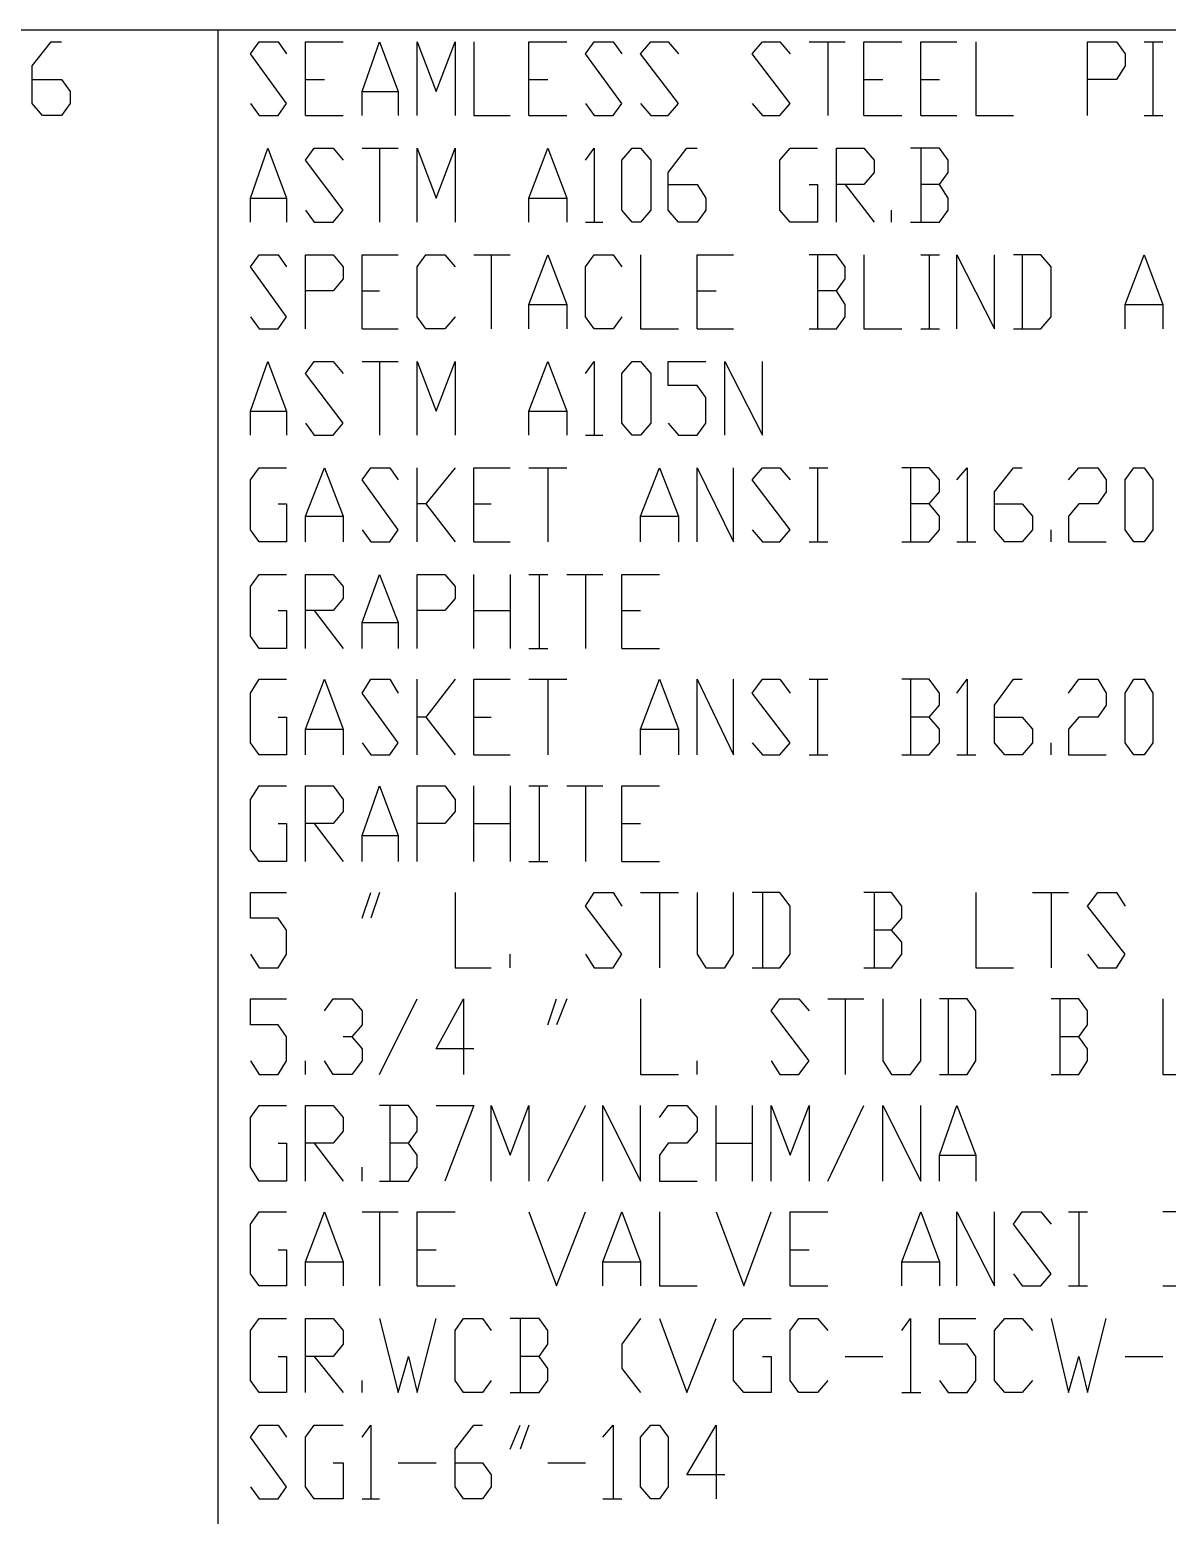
# Model space of a CAD drawing. Header units: millimetres. Extents: x 43 to 1147, y -811 to -31.
# Drawn here: x 931.5 to 1011, y -485.9 to -382.1 of the extents above; entities that cross this region are included whole.
import ezdxf

# ---------------------------------------------------------------- set-up
doc = ezdxf.new("R2010")
doc.units = ezdxf.units.MM
doc.layers.add('PDF_LINES', color=4, linetype='Continuous')

msp = doc.modelspace()

# ---------------------------------------------------------------- linework, layer by layer
at = {"layer": 'PDF_LINES'}
for p, q in [((820.36, -382.12), (1137.28, -382.12)), ((944.68, -382.12), (944.68, -677.68)), ((931.72, -384.64), (933.04, -382.96)), ((933.04, -382.96), (933.76, -382.96)), ((946.96, -383.8), (947.56, -382.96)), ((949.48, -387.28), (946.96, -383.8)), ((947.56, -382.96), (948.88, -382.96)), ((948.88, -382.96), (949.48, -383.8)), ((950.8, -388.12), (950.8, -382.96)), ((950.8, -382.96), (953.44, -382.96)), ((954.76, -386.44), (955.96, -382.96)), ((955.96, -382.96), (957.28, -386.44)), ((958.6, -388.12), (958.6, -382.96)), ((958.6, -382.96), (959.92, -386.44)), ((959.92, -386.44), (961.24, -382.96)), ((961.24, -382.96), (961.24, -388.12)), ((962.56, -382.96), (962.56, -388.12)), ((966.4, -388.12), (966.4, -382.96)), ((966.4, -382.96), (969.04, -382.96)), ((970.36, -383.8), (970.96, -382.96)), ((972.88, -387.28), (970.36, -383.8)), ((970.96, -382.96), (972.28, -382.96)), ((972.28, -382.96), (972.88, -383.8)), ((974.2, -383.8), (974.92, -382.96)), ((976.84, -387.28), (974.2, -383.8)), ((974.92, -382.96), (976.12, -382.96)), ((976.12, -382.96), (976.84, -383.8)), ((982, -383.8), (982.72, -382.96)), ((984.64, -387.28), (982, -383.8)), ((982.72, -382.96), (983.92, -382.96)), ((983.92, -382.96), (984.64, -383.8)), ((985.96, -382.96), (988.48, -382.96)), ((987.28, -382.96), (987.28, -388.12)), ((989.8, -388.12), (989.8, -382.96)), ((989.8, -382.96), (992.44, -382.96)), ((993.76, -388.12), (993.76, -382.96)), ((993.76, -382.96), (996.28, -382.96)), ((997.6, -382.96), (997.6, -388.12)), ((1005.4, -388.12), (1005.4, -382.96)), ((1005.4, -382.96), (1007.44, -382.96)), ((1007.44, -382.96), (1008.04, -383.8)), ((1008.04, -383.8), (1008.04, -384.64)), ((1009.36, -382.96), (1010.68, -382.96)), ((1009.96, -382.96), (1009.96, -388.12)), ((931.72, -387.28), (931.72, -384.64)), ((1008.04, -384.64), (1007.44, -385.6)), ((931.72, -385.6), (933.76, -385.6)), ((933.76, -385.6), (934.36, -386.44)), ((950.8, -385.6), (952.12, -385.6)), ((966.4, -385.6), (967.72, -385.6)), ((989.8, -385.6), (991.12, -385.6)), ((993.76, -385.6), (995.08, -385.6)), ((1007.44, -385.6), (1005.4, -385.6)), ((934.36, -386.44), (934.36, -387.28)), ((954.76, -388.12), (954.76, -386.44)), ((954.76, -386.44), (957.28, -386.44)), ((957.28, -386.44), (957.28, -388.12)), ((932.44, -388.12), (931.72, -387.28)), ((934.36, -387.28), (933.76, -388.12)), ((946.96, -387.28), (947.56, -388.12)), ((948.88, -388.12), (949.48, -387.28)), ((970.36, -387.28), (970.96, -388.12)), ((972.28, -388.12), (972.88, -387.28)), ((974.2, -387.28), (974.92, -388.12)), ((976.12, -388.12), (976.84, -387.28)), ((982, -387.28), (982.72, -388.12)), ((983.92, -388.12), (984.64, -387.28)), ((933.76, -388.12), (932.44, -388.12)), ((947.56, -388.12), (948.88, -388.12)), ((950.8, -388.12), (953.44, -388.12)), ((962.56, -388.12), (965.08, -388.12)), ((966.4, -388.12), (969.04, -388.12)), ((970.96, -388.12), (972.28, -388.12)), ((974.92, -388.12), (976.12, -388.12)), ((982.72, -388.12), (983.92, -388.12)), ((989.8, -388.12), (992.44, -388.12)), ((993.76, -388.12), (996.28, -388.12)), ((997.6, -388.12), (1000.24, -388.12)), ((1009.36, -388.12), (1010.68, -388.12)), ((946.96, -393.88), (948.16, -390.4)), ((948.16, -390.4), (949.48, -393.88)), ((950.8, -391.24), (951.4, -390.4)), ((951.4, -390.4), (952.72, -390.4)), ((952.72, -390.4), (953.44, -391.24)), ((954.76, -390.4), (957.28, -390.4)), ((955.96, -390.4), (955.96, -395.56)), ((958.6, -395.56), (958.6, -390.4)), ((958.6, -390.4), (959.92, -393.88)), ((959.92, -393.88), (961.24, -390.4)), ((961.24, -390.4), (961.24, -395.56)), ((966.4, -393.88), (967.72, -390.4)), ((967.72, -390.4), (969.04, -393.88)), ((970.36, -391.24), (970.96, -390.4)), ((970.96, -390.4), (970.96, -395.56)), ((972.88, -391.24), (973.6, -390.4)), ((973.6, -390.4), (974.2, -390.4)), ((974.2, -390.4), (974.92, -391.24)), ((976.12, -392.08), (977.44, -390.4)), ((977.44, -390.4), (978.16, -390.4)), ((983.92, -391.24), (984.64, -390.4)), ((984.64, -390.4), (986.56, -390.4)), ((987.88, -395.56), (987.88, -390.4)), ((987.88, -390.4), (989.8, -390.4)), ((989.8, -390.4), (990.52, -391.24)), ((995.08, -390.4), (993.04, -390.4)), ((993.76, -390.4), (993.76, -395.56)), ((995.68, -391.24), (995.08, -390.4)), ((953.44, -394.72), (950.8, -391.24)), ((972.88, -394.72), (972.88, -391.24)), ((974.92, -391.24), (974.92, -394.72)), ((976.12, -394.72), (976.12, -392.08)), ((983.92, -394.72), (983.92, -391.24)), ((990.52, -392.08), (989.8, -392.92)), ((990.52, -391.24), (990.52, -392.08)), ((995.08, -392.92), (995.68, -392.08)), ((995.68, -392.08), (995.68, -391.24)), ((976.12, -392.92), (978.16, -392.92)), ((978.16, -392.92), (978.76, -393.88)), ((985.96, -392.92), (986.56, -392.92)), ((986.56, -392.92), (986.56, -395.56)), ((989.8, -392.92), (987.88, -392.92)), ((988.48, -392.92), (990.52, -395.56)), ((995.08, -392.92), (993.76, -392.92)), ((995.68, -393.88), (995.08, -392.92)), ((946.96, -395.56), (946.96, -393.88)), ((946.96, -393.88), (949.48, -393.88)), ((949.48, -393.88), (949.48, -395.56)), ((966.4, -395.56), (966.4, -393.88)), ((966.4, -393.88), (969.04, -393.88)), ((969.04, -393.88), (969.04, -395.56)), ((978.76, -393.88), (978.76, -394.72)), ((995.68, -394.72), (995.68, -393.88)), ((950.8, -394.72), (951.4, -395.56)), ((952.72, -395.56), (953.44, -394.72)), ((973.6, -395.56), (972.88, -394.72)), ((974.92, -394.72), (974.2, -395.56)), ((976.84, -395.56), (976.12, -394.72)), ((978.76, -394.72), (978.16, -395.56)), ((984.64, -395.56), (983.92, -394.72)), ((991.72, -395.56), (991.72, -394.72)), ((995.08, -395.56), (995.68, -394.72)), ((951.4, -395.56), (952.72, -395.56)), ((970.36, -395.56), (971.56, -395.56)), ((974.2, -395.56), (973.6, -395.56)), ((978.16, -395.56), (976.84, -395.56)), ((986.56, -395.56), (984.64, -395.56)), ((993.04, -395.56), (995.08, -395.56)), ((946.96, -398.68), (947.56, -397.84)), ((947.56, -397.84), (948.88, -397.84)), ((948.88, -397.84), (949.48, -398.68)), ((950.8, -403), (950.8, -397.84)), ((950.8, -397.84), (952.72, -397.84)), ((952.72, -397.84), (953.44, -398.68)), ((954.76, -403), (954.76, -397.84)), ((954.76, -397.84), (957.28, -397.84)), ((958.6, -398.68), (959.2, -397.84)), ((959.2, -397.84), (960.52, -397.84)), ((960.52, -397.84), (961.24, -398.68)), ((962.56, -397.84), (965.08, -397.84)), ((963.76, -397.84), (963.76, -403)), ((966.4, -401.32), (967.72, -397.84)), ((967.72, -397.84), (969.04, -401.32)), ((970.36, -398.68), (970.96, -397.84)), ((970.96, -397.84), (972.28, -397.84)), ((972.28, -397.84), (972.88, -398.68)), ((974.2, -397.84), (974.2, -403)), ((978.16, -403), (978.16, -397.84)), ((978.16, -397.84), (980.68, -397.84)), ((987.88, -397.84), (985.96, -397.84)), ((986.56, -397.84), (986.56, -403)), ((988.48, -398.68), (987.88, -397.84)), ((989.8, -397.84), (989.8, -403)), ((993.76, -397.84), (995.08, -397.84)), ((994.36, -397.84), (994.36, -403)), ((996.28, -403), (996.28, -397.84)), ((996.28, -397.84), (998.92, -403)), ((998.92, -403), (998.92, -397.84)), ((1002.16, -397.84), (1000.24, -397.84)), ((1000.84, -397.84), (1000.84, -403)), ((1002.88, -398.68), (1002.16, -397.84)), ((1008.04, -401.32), (1009.36, -397.84)), ((1009.36, -397.84), (1010.68, -401.32)), ((949.48, -402.16), (946.96, -398.68)), ((953.44, -398.68), (953.44, -399.52)), ((958.6, -402.16), (958.6, -398.68)), ((970.36, -402.16), (970.36, -398.68)), ((988.48, -399.52), (988.48, -398.68)), ((1002.88, -402.16), (1002.88, -398.68)), ((952.72, -400.36), (950.8, -400.36)), ((953.44, -399.52), (952.72, -400.36)), ((954.76, -400.36), (955.96, -400.36)), ((978.16, -400.36), (979.48, -400.36)), ((987.88, -400.36), (986.56, -400.36)), ((987.88, -400.36), (988.48, -399.52)), ((988.48, -401.32), (987.88, -400.36)), ((966.4, -403), (966.4, -401.32)), ((966.4, -401.32), (969.04, -401.32)), ((969.04, -401.32), (969.04, -403)), ((988.48, -402.16), (988.48, -401.32)), ((1008.04, -403), (1008.04, -401.32)), ((1008.04, -401.32), (1010.68, -401.32)), ((1010.68, -401.32), (1010.68, -403)), ((946.96, -402.16), (947.56, -403)), ((948.88, -403), (949.48, -402.16)), ((959.2, -403), (958.6, -402.16)), ((961.24, -402.16), (960.52, -403)), ((970.96, -403), (970.36, -402.16)), ((972.88, -402.16), (972.28, -403)), ((987.88, -403), (988.48, -402.16)), ((1002.16, -403), (1002.88, -402.16)), ((947.56, -403), (948.88, -403)), ((954.76, -403), (957.28, -403)), ((960.52, -403), (959.2, -403)), ((972.28, -403), (970.96, -403)), ((974.2, -403), (976.84, -403)), ((978.16, -403), (980.68, -403)), ((985.96, -403), (987.88, -403)), ((989.8, -403), (992.44, -403)), ((993.76, -403), (995.08, -403)), ((1000.24, -403), (1002.16, -403)), ((946.96, -408.76), (948.16, -405.28)), ((948.16, -405.28), (949.48, -408.76)), ((950.8, -406.12), (951.4, -405.28)), ((951.4, -405.28), (952.72, -405.28)), ((952.72, -405.28), (953.44, -406.12)), ((954.76, -405.28), (957.28, -405.28)), ((955.96, -405.28), (955.96, -410.44)), ((958.6, -410.44), (958.6, -405.28)), ((958.6, -405.28), (959.92, -408.76)), ((959.92, -408.76), (961.24, -405.28)), ((961.24, -405.28), (961.24, -410.44)), ((966.4, -408.76), (967.72, -405.28)), ((967.72, -405.28), (969.04, -408.76)), ((970.36, -406.12), (970.96, -405.28)), ((970.96, -405.28), (970.96, -410.44)), ((972.88, -406.12), (973.6, -405.28)), ((973.6, -405.28), (974.2, -405.28)), ((974.2, -405.28), (974.92, -406.12)), ((976.12, -406.96), (976.12, -405.28)), ((976.12, -405.28), (978.76, -405.28)), ((980.08, -410.44), (980.08, -405.28)), ((980.08, -405.28), (982.72, -410.44)), ((982.72, -410.44), (982.72, -405.28)), ((953.44, -409.6), (950.8, -406.12)), ((972.88, -409.6), (972.88, -406.12)), ((974.92, -406.12), (974.92, -409.6)), ((978.16, -406.96), (976.12, -406.96)), ((978.76, -407.8), (978.16, -406.96)), ((978.76, -409.6), (978.76, -407.8)), ((946.96, -410.44), (946.96, -408.76)), ((946.96, -408.76), (949.48, -408.76)), ((949.48, -408.76), (949.48, -410.44)), ((950.8, -409.6), (951.4, -410.44)), ((952.72, -410.44), (953.44, -409.6)), ((966.4, -410.44), (966.4, -408.76)), ((966.4, -408.76), (969.04, -408.76)), ((969.04, -408.76), (969.04, -410.44)), ((973.6, -410.44), (972.88, -409.6)), ((974.92, -409.6), (974.2, -410.44)), ((976.12, -409.6), (976.84, -410.44)), ((978.16, -410.44), (978.76, -409.6)), ((951.4, -410.44), (952.72, -410.44)), ((970.36, -410.44), (971.56, -410.44)), ((974.2, -410.44), (973.6, -410.44)), ((976.84, -410.44), (978.16, -410.44)), ((946.96, -413.56), (947.56, -412.72)), ((947.56, -412.72), (949.48, -412.72)), ((950.8, -416.08), (952.12, -412.72)), ((952.12, -412.72), (953.44, -416.08)), ((954.76, -413.56), (955.36, -412.72)), ((955.36, -412.72), (956.68, -412.72)), ((956.68, -412.72), (957.28, -413.56)), ((958.6, -417.88), (958.6, -412.72)), ((961.24, -412.72), (959.2, -415.24)), ((962.56, -417.88), (962.56, -412.72)), ((962.56, -412.72), (965.08, -412.72)), ((966.4, -412.72), (969.04, -412.72)), ((967.72, -412.72), (967.72, -417.88)), ((974.2, -416.08), (975.52, -412.72)), ((975.52, -412.72), (976.84, -416.08)), ((978.16, -417.88), (978.16, -412.72)), ((978.16, -412.72), (980.68, -417.88)), ((980.68, -417.88), (980.68, -412.72)), ((982, -413.56), (982.72, -412.72)), ((982.72, -412.72), (983.92, -412.72)), ((983.92, -412.72), (984.64, -413.56)), ((985.96, -412.72), (987.28, -412.72)), ((986.56, -412.72), (986.56, -417.88)), ((994.36, -412.72), (992.44, -412.72)), ((993.04, -412.72), (993.04, -417.88)), ((995.08, -413.56), (994.36, -412.72)), ((996.28, -413.56), (997, -412.72)), ((997, -412.72), (997, -417.88)), ((998.92, -414.4), (1000.24, -412.72)), ((1000.24, -412.72), (1000.84, -412.72)), ((1004.08, -413.56), (1004.8, -412.72)), ((1004.8, -412.72), (1006.12, -412.72)), ((1006.12, -412.72), (1006.72, -413.56)), ((1008.04, -413.56), (1008.64, -412.72)), ((1008.64, -412.72), (1009.36, -412.72)), ((1009.36, -412.72), (1009.96, -413.56)), ((946.96, -417.04), (946.96, -413.56)), ((957.28, -417.04), (954.76, -413.56)), ((984.64, -417.04), (982, -413.56)), ((995.08, -414.4), (995.08, -413.56)), ((1006.72, -413.56), (1006.72, -414.4)), ((1008.04, -417.04), (1008.04, -413.56)), ((1009.96, -413.56), (1009.96, -417.04)), ((994.36, -415.24), (995.08, -414.4)), ((998.92, -417.04), (998.92, -414.4)), ((1006.72, -414.4), (1006.12, -415.24)), ((948.88, -415.24), (949.48, -415.24)), ((949.48, -415.24), (949.48, -417.88)), ((959.2, -415.24), (958.6, -415.24)), ((959.2, -415.24), (961.24, -417.88)), ((962.56, -415.24), (963.76, -415.24)), ((994.36, -415.24), (993.04, -415.24)), ((995.08, -416.08), (994.36, -415.24)), ((998.92, -415.24), (1000.84, -415.24)), ((1000.84, -415.24), (1001.56, -416.08)), ((1004.8, -415.24), (1004.08, -416.08)), ((1006.12, -415.24), (1004.8, -415.24)), ((950.8, -417.88), (950.8, -416.08)), ((950.8, -416.08), (953.44, -416.08)), ((953.44, -416.08), (953.44, -417.88)), ((974.2, -417.88), (974.2, -416.08)), ((974.2, -416.08), (976.84, -416.08)), ((976.84, -416.08), (976.84, -417.88)), ((995.08, -417.04), (995.08, -416.08)), ((1001.56, -416.08), (1001.56, -417.04)), ((1004.08, -416.08), (1004.08, -417.88)), ((947.56, -417.88), (946.96, -417.04)), ((949.48, -417.88), (947.56, -417.88)), ((954.76, -417.04), (955.36, -417.88)), ((955.36, -417.88), (956.68, -417.88)), ((956.68, -417.88), (957.28, -417.04)), ((962.56, -417.88), (965.08, -417.88)), ((982, -417.04), (982.72, -417.88)), ((982.72, -417.88), (983.92, -417.88)), ((983.92, -417.88), (984.64, -417.04)), ((985.96, -417.88), (987.28, -417.88)), ((992.44, -417.88), (994.36, -417.88)), ((994.36, -417.88), (995.08, -417.04)), ((996.28, -417.88), (997.6, -417.88)), ((999.64, -417.88), (998.92, -417.04)), ((1000.84, -417.88), (999.64, -417.88)), ((1001.56, -417.04), (1000.84, -417.88)), ((1002.88, -417.88), (1002.88, -417.04)), ((1004.08, -417.88), (1006.72, -417.88)), ((1008.64, -417.88), (1008.04, -417.04)), ((1009.36, -417.88), (1008.64, -417.88)), ((1009.96, -417.04), (1009.36, -417.88)), ((946.96, -421), (947.56, -420.16)), ((946.96, -424.48), (946.96, -421)), ((947.56, -420.16), (949.48, -420.16)), ((950.8, -425.32), (950.8, -420.16)), ((950.8, -420.16), (952.72, -420.16)), ((952.72, -420.16), (953.44, -421)), ((953.44, -421), (953.44, -421.84)), ((954.76, -423.52), (955.96, -420.16)), ((955.96, -420.16), (957.28, -423.52)), ((958.6, -425.32), (958.6, -420.16)), ((958.6, -420.16), (960.52, -420.16)), ((960.52, -420.16), (961.24, -421)), ((961.24, -421), (961.24, -421.84)), ((962.56, -425.32), (962.56, -420.16)), ((965.08, -420.16), (965.08, -425.32)), ((966.4, -420.16), (967.72, -420.16)), ((967.12, -420.16), (967.12, -425.32)), ((969.04, -420.16), (971.56, -420.16)), ((970.36, -420.16), (970.36, -425.32)), ((972.88, -425.32), (972.88, -420.16)), ((972.88, -420.16), (975.52, -420.16)), ((953.44, -421.84), (952.72, -422.68)), ((961.24, -421.84), (960.52, -422.68)), ((948.88, -422.68), (949.48, -422.68)), ((949.48, -422.68), (949.48, -425.32)), ((952.72, -422.68), (950.8, -422.68)), ((951.4, -422.68), (953.44, -425.32)), ((960.52, -422.68), (958.6, -422.68)), ((962.56, -422.68), (965.08, -422.68)), ((972.88, -422.68), (974.2, -422.68)), ((954.76, -425.32), (954.76, -423.52)), ((954.76, -423.52), (957.28, -423.52)), ((957.28, -423.52), (957.28, -425.32)), ((947.56, -425.32), (946.96, -424.48)), ((949.48, -425.32), (947.56, -425.32)), ((966.4, -425.32), (967.72, -425.32)), ((972.88, -425.32), (975.52, -425.32)), ((946.96, -428.44), (947.56, -427.48)), ((946.96, -431.92), (946.96, -428.44)), ((947.56, -427.48), (949.48, -427.48)), ((950.8, -430.96), (952.12, -427.48)), ((952.12, -427.48), (953.44, -430.96)), ((954.76, -428.44), (955.36, -427.48)), ((957.28, -431.92), (954.76, -428.44)), ((955.36, -427.48), (956.68, -427.48)), ((956.68, -427.48), (957.28, -428.44)), ((958.6, -432.76), (958.6, -427.48)), ((961.24, -427.48), (959.2, -430.12)), ((962.56, -432.76), (962.56, -427.48)), ((962.56, -427.48), (965.08, -427.48)), ((966.4, -427.48), (969.04, -427.48)), ((967.72, -427.48), (967.72, -432.76)), ((974.2, -430.96), (975.52, -427.48)), ((975.52, -427.48), (976.84, -430.96)), ((978.16, -432.76), (978.16, -427.48)), ((978.16, -427.48), (980.68, -432.76)), ((980.68, -432.76), (980.68, -427.48)), ((982, -428.44), (982.72, -427.48)), ((984.64, -431.92), (982, -428.44)), ((982.72, -427.48), (983.92, -427.48)), ((983.92, -427.48), (984.64, -428.44)), ((985.96, -427.48), (987.28, -427.48)), ((986.56, -427.48), (986.56, -432.76)), ((994.36, -427.48), (992.44, -427.48)), ((993.04, -427.48), (993.04, -432.76)), ((995.08, -428.44), (994.36, -427.48)), ((995.08, -429.28), (995.08, -428.44)), ((996.28, -428.44), (997, -427.48)), ((997, -427.48), (997, -432.76)), ((998.92, -429.28), (1000.24, -427.48)), ((1000.24, -427.48), (1000.84, -427.48)), ((1004.08, -428.44), (1004.8, -427.48)), ((1004.8, -427.48), (1006.12, -427.48)), ((1006.12, -427.48), (1006.72, -428.44)), ((1006.72, -428.44), (1006.72, -429.28)), ((1008.04, -428.44), (1008.64, -427.48)), ((1008.04, -431.92), (1008.04, -428.44)), ((1008.64, -427.48), (1009.36, -427.48)), ((1009.36, -427.48), (1009.96, -428.44)), ((1009.96, -428.44), (1009.96, -431.92)), ((994.36, -430.12), (995.08, -429.28)), ((998.92, -431.92), (998.92, -429.28)), ((1006.72, -429.28), (1006.12, -430.12)), ((948.88, -430.12), (949.48, -430.12)), ((949.48, -430.12), (949.48, -432.76)), ((959.2, -430.12), (958.6, -430.12)), ((959.2, -430.12), (961.24, -432.76)), ((962.56, -430.12), (963.76, -430.12)), ((994.36, -430.12), (993.04, -430.12)), ((995.08, -430.96), (994.36, -430.12)), ((998.92, -430.12), (1000.84, -430.12)), ((1000.84, -430.12), (1001.56, -430.96)), ((1004.8, -430.12), (1004.08, -430.96)), ((1006.12, -430.12), (1004.8, -430.12)), ((950.8, -432.76), (950.8, -430.96)), ((950.8, -430.96), (953.44, -430.96)), ((953.44, -430.96), (953.44, -432.76)), ((974.2, -432.76), (974.2, -430.96)), ((974.2, -430.96), (976.84, -430.96)), ((976.84, -430.96), (976.84, -432.76)), ((995.08, -431.92), (995.08, -430.96)), ((1001.56, -430.96), (1001.56, -431.92)), ((1004.08, -430.96), (1004.08, -432.76)), ((947.56, -432.76), (946.96, -431.92)), ((954.76, -431.92), (955.36, -432.76)), ((956.68, -432.76), (957.28, -431.92)), ((982, -431.92), (982.72, -432.76)), ((983.92, -432.76), (984.64, -431.92)), ((994.36, -432.76), (995.08, -431.92)), ((999.64, -432.76), (998.92, -431.92)), ((1001.56, -431.92), (1000.84, -432.76)), ((1002.88, -432.76), (1002.88, -431.92)), ((1008.64, -432.76), (1008.04, -431.92)), ((1009.96, -431.92), (1009.36, -432.76)), ((949.48, -432.76), (947.56, -432.76)), ((955.36, -432.76), (956.68, -432.76)), ((962.56, -432.76), (965.08, -432.76)), ((982.72, -432.76), (983.92, -432.76)), ((985.96, -432.76), (987.28, -432.76)), ((992.44, -432.76), (994.36, -432.76)), ((996.28, -432.76), (997.6, -432.76)), ((1000.84, -432.76), (999.64, -432.76)), ((1004.08, -432.76), (1006.72, -432.76)), ((1009.36, -432.76), (1008.64, -432.76)), ((946.96, -435.88), (947.56, -434.92)), ((947.56, -434.92), (949.48, -434.92)), ((950.8, -440.2), (950.8, -434.92)), ((950.8, -434.92), (952.72, -434.92)), ((952.72, -434.92), (953.44, -435.88)), ((954.76, -438.4), (955.96, -434.92)), ((955.96, -434.92), (957.28, -438.4)), ((958.6, -440.2), (958.6, -434.92)), ((958.6, -434.92), (960.52, -434.92)), ((960.52, -434.92), (961.24, -435.88)), ((962.56, -440.2), (962.56, -434.92)), ((965.08, -434.92), (965.08, -440.2)), ((966.4, -434.92), (967.72, -434.92)), ((967.12, -434.92), (967.12, -440.2)), ((969.04, -434.92), (971.56, -434.92)), ((970.36, -434.92), (970.36, -440.2)), ((972.88, -440.2), (972.88, -434.92)), ((972.88, -434.92), (975.52, -434.92)), ((946.96, -439.36), (946.96, -435.88)), ((953.44, -436.72), (952.72, -437.56)), ((953.44, -435.88), (953.44, -436.72)), ((961.24, -436.72), (960.52, -437.56)), ((961.24, -435.88), (961.24, -436.72)), ((948.88, -437.56), (949.48, -437.56)), ((949.48, -437.56), (949.48, -440.2)), ((952.72, -437.56), (950.8, -437.56)), ((951.4, -437.56), (953.44, -440.2)), ((960.52, -437.56), (958.6, -437.56)), ((962.56, -437.56), (965.08, -437.56)), ((972.88, -437.56), (974.2, -437.56)), ((954.76, -440.2), (954.76, -438.4)), ((954.76, -438.4), (957.28, -438.4)), ((957.28, -438.4), (957.28, -440.2)), ((947.56, -440.2), (946.96, -439.36)), ((949.48, -440.2), (947.56, -440.2)), ((966.4, -440.2), (967.72, -440.2)), ((972.88, -440.2), (975.52, -440.2)), ((946.96, -444.16), (946.96, -442.36)), ((946.96, -442.36), (949.48, -442.36)), ((954.76, -444.16), (955.36, -442.36)), ((955.96, -442.36), (955.36, -444.16)), ((961.24, -442.36), (961.24, -447.64)), ((970.36, -443.32), (970.96, -442.36)), ((970.96, -442.36), (972.28, -442.36)), ((972.28, -442.36), (972.88, -443.32)), ((974.2, -442.36), (976.84, -442.36)), ((975.52, -442.36), (975.52, -447.64)), ((978.16, -442.36), (978.16, -446.68)), ((980.68, -446.68), (980.68, -442.36)), ((983.92, -442.36), (982, -442.36)), ((982.72, -442.36), (982.72, -447.64)), ((984.64, -443.32), (983.92, -442.36)), ((991.72, -442.36), (989.8, -442.36)), ((990.52, -442.36), (990.52, -447.64)), ((992.44, -443.32), (991.72, -442.36)), ((997.6, -442.36), (997.6, -447.64)), ((1001.56, -442.36), (1004.08, -442.36)), ((1002.88, -442.36), (1002.88, -447.64)), ((1005.4, -443.32), (1006.12, -442.36)), ((1006.12, -442.36), (1007.44, -442.36)), ((1007.44, -442.36), (1008.04, -443.32)), ((972.88, -446.68), (970.36, -443.32)), ((984.64, -446.68), (984.64, -443.32)), ((992.44, -444.16), (992.44, -443.32)), ((1008.04, -446.68), (1005.4, -443.32)), ((948.88, -444.16), (946.96, -444.16)), ((949.48, -445), (948.88, -444.16)), ((949.48, -446.68), (949.48, -445)), ((991.72, -445), (990.52, -445)), ((991.72, -445), (992.44, -444.16)), ((992.44, -445.84), (991.72, -445)), ((992.44, -446.68), (992.44, -445.84)), ((946.96, -446.68), (947.56, -447.64)), ((948.88, -447.64), (949.48, -446.68)), ((965.08, -447.64), (965.08, -446.68)), ((970.36, -446.68), (970.96, -447.64)), ((972.28, -447.64), (972.88, -446.68)), ((978.16, -446.68), (978.76, -447.64)), ((980.08, -447.64), (980.68, -446.68)), ((983.92, -447.64), (984.64, -446.68)), ((991.72, -447.64), (992.44, -446.68)), ((1005.4, -446.68), (1006.12, -447.64)), ((1007.44, -447.64), (1008.04, -446.68)), ((947.56, -447.64), (948.88, -447.64)), ((961.24, -447.64), (963.76, -447.64)), ((970.96, -447.64), (972.28, -447.64)), ((978.76, -447.64), (980.08, -447.64)), ((982, -447.64), (983.92, -447.64)), ((989.8, -447.64), (991.72, -447.64)), ((997.6, -447.64), (1000.24, -447.64)), ((1006.12, -447.64), (1007.44, -447.64)), ((946.96, -451.6), (946.96, -449.8)), ((946.96, -449.8), (949.48, -449.8)), ((952.12, -450.64), (952.72, -449.8)), ((952.72, -449.8), (954.04, -449.8)), ((954.04, -449.8), (954.76, -450.64)), ((955.96, -455.08), (958.6, -449.8)), ((959.92, -453.28), (961.84, -449.8)), ((961.84, -449.8), (961.84, -455.08)), ((967.72, -451.6), (968.32, -449.8)), ((969.04, -449.8), (968.32, -451.6)), ((974.2, -449.8), (974.2, -455.08)), ((983.32, -450.64), (983.92, -449.8)), ((983.92, -449.8), (985.24, -449.8)), ((985.24, -449.8), (985.96, -450.64)), ((987.28, -449.8), (989.8, -449.8)), ((988.48, -449.8), (988.48, -455.08)), ((991.12, -449.8), (991.12, -454.12)), ((993.76, -454.12), (993.76, -449.8)), ((997, -449.8), (995.08, -449.8)), ((995.68, -449.8), (995.68, -455.08)), ((997.6, -450.64), (997, -449.8)), ((1004.8, -449.8), (1002.88, -449.8)), ((1003.48, -449.8), (1003.48, -455.08)), ((1005.4, -450.64), (1004.8, -449.8)), ((1010.68, -449.8), (1010.68, -455.08)), ((954.76, -450.64), (954.76, -451.6)), ((985.96, -454.12), (983.32, -450.64)), ((997.6, -454.12), (997.6, -450.64)), ((1005.4, -451.6), (1005.4, -450.64)), ((948.88, -451.6), (946.96, -451.6)), ((949.48, -452.44), (948.88, -451.6)), ((954.76, -451.6), (954.04, -452.44)), ((1004.8, -452.44), (1005.4, -451.6)), ((949.48, -454.12), (949.48, -452.44)), ((954.04, -452.44), (953.44, -452.44)), ((954.04, -452.44), (954.76, -453.28)), ((954.76, -453.28), (954.76, -454.12)), ((962.56, -453.28), (959.92, -453.28)), ((1004.8, -452.44), (1003.48, -452.44)), ((1005.4, -453.28), (1004.8, -452.44)), ((1005.4, -454.12), (1005.4, -453.28)), ((946.96, -454.12), (947.56, -455.08)), ((948.88, -455.08), (949.48, -454.12)), ((950.8, -455.08), (950.8, -454.12)), ((952.72, -455.08), (952.12, -454.12)), ((954.76, -454.12), (954.04, -455.08)), ((978.16, -455.08), (978.16, -454.12)), ((983.32, -454.12), (983.92, -455.08)), ((985.24, -455.08), (985.96, -454.12)), ((991.12, -454.12), (991.72, -455.08)), ((993.04, -455.08), (993.76, -454.12)), ((997, -455.08), (997.6, -454.12)), ((1004.8, -455.08), (1005.4, -454.12)), ((947.56, -455.08), (948.88, -455.08)), ((954.04, -455.08), (952.72, -455.08)), ((974.2, -455.08), (976.84, -455.08)), ((983.92, -455.08), (985.24, -455.08)), ((991.72, -455.08), (993.04, -455.08)), ((995.08, -455.08), (997, -455.08)), ((1002.88, -455.08), (1004.8, -455.08)), ((1010.68, -455.08), (1013.2, -455.08)), ((946.96, -458.08), (947.56, -457.24)), ((947.56, -457.24), (949.48, -457.24)), ((950.8, -462.52), (950.8, -457.24)), ((950.8, -457.24), (952.72, -457.24)), ((952.72, -457.24), (953.44, -458.08)), ((958, -457.24), (955.96, -457.24)), ((956.68, -457.24), (956.68, -462.52)), ((958.6, -458.08), (958, -457.24)), ((959.92, -457.24), (962.56, -457.24)), ((962.56, -457.24), (960.52, -462.52)), ((963.76, -462.52), (963.76, -457.24)), ((963.76, -457.24), (965.08, -460.72)), ((965.08, -460.72), (966.4, -457.24)), ((966.4, -457.24), (966.4, -462.52)), ((967.72, -462.52), (970.36, -457.24)), ((971.56, -462.52), (971.56, -457.24)), ((971.56, -457.24), (974.2, -462.52)), ((974.2, -462.52), (974.2, -457.24)), ((975.52, -458.08), (976.12, -457.24)), ((976.12, -457.24), (977.44, -457.24)), ((977.44, -457.24), (978.16, -458.08)), ((979.48, -462.52), (979.48, -457.24)), ((982, -457.24), (982, -462.52)), ((983.32, -462.52), (983.32, -457.24)), ((983.32, -457.24), (984.64, -460.72)), ((984.64, -460.72), (985.96, -457.24)), ((985.96, -457.24), (985.96, -462.52)), ((987.28, -462.52), (989.8, -457.24)), ((991.12, -462.52), (991.12, -457.24)), ((991.12, -457.24), (993.76, -462.52)), ((993.76, -462.52), (993.76, -457.24)), ((995.08, -460.72), (996.28, -457.24)), ((996.28, -457.24), (997.6, -460.72)), ((946.96, -461.56), (946.96, -458.08)), ((953.44, -458.08), (953.44, -459.04)), ((958.6, -459.04), (958.6, -458.08)), ((978.16, -458.08), (978.16, -459.04)), ((953.44, -459.04), (952.72, -459.88)), ((958, -459.88), (958.6, -459.04)), ((978.16, -459.04), (977.44, -459.88)), ((948.88, -459.88), (949.48, -459.88)), ((949.48, -459.88), (949.48, -462.52)), ((952.72, -459.88), (950.8, -459.88)), ((951.4, -459.88), (953.44, -462.52)), ((958, -459.88), (956.68, -459.88)), ((958.6, -460.72), (958, -459.88)), ((976.12, -459.88), (975.52, -460.72)), ((977.44, -459.88), (976.12, -459.88)), ((979.48, -459.88), (982, -459.88)), ((947.56, -462.52), (946.96, -461.56)), ((954.76, -462.52), (954.76, -461.56)), ((958, -462.52), (958.6, -461.56)), ((958.6, -461.56), (958.6, -460.72)), ((975.52, -460.72), (975.52, -462.52)), ((995.08, -462.52), (995.08, -460.72)), ((995.08, -460.72), (997.6, -460.72)), ((997.6, -460.72), (997.6, -462.52)), ((949.48, -462.52), (947.56, -462.52)), ((955.96, -462.52), (958, -462.52)), ((975.52, -462.52), (978.16, -462.52)), ((946.96, -465.52), (947.56, -464.68)), ((947.56, -464.68), (949.48, -464.68)), ((950.8, -468.16), (952.12, -464.68)), ((952.12, -464.68), (953.44, -468.16)), ((954.76, -464.68), (957.28, -464.68)), ((955.96, -464.68), (955.96, -469.84)), ((958.6, -469.84), (958.6, -464.68)), ((958.6, -464.68), (961.24, -464.68)), ((966.4, -464.68), (968.32, -469.84)), ((968.32, -469.84), (970.36, -464.68)), ((971.56, -468.16), (972.88, -464.68)), ((972.88, -464.68), (974.2, -468.16)), ((975.52, -464.68), (975.52, -469.84)), ((979.48, -464.68), (981.4, -469.84)), ((981.4, -469.84), (983.32, -464.68)), ((984.64, -469.84), (984.64, -464.68)), ((984.64, -464.68), (987.28, -464.68)), ((992.44, -468.16), (993.76, -464.68)), ((993.76, -464.68), (995.08, -468.16)), ((996.28, -469.84), (996.28, -464.68)), ((996.28, -464.68), (998.92, -469.84)), ((998.92, -469.84), (998.92, -464.68)), ((1000.24, -465.52), (1000.84, -464.68)), ((1000.84, -464.68), (1002.16, -464.68)), ((1002.16, -464.68), (1002.88, -465.52)), ((1004.08, -464.68), (1005.4, -464.68)), ((1004.8, -464.68), (1004.8, -469.84)), ((1012.6, -464.68), (1010.68, -464.68)), ((946.96, -469), (946.96, -465.52)), ((1002.88, -469), (1000.24, -465.52)), ((948.88, -467.32), (949.48, -467.32)), ((949.48, -467.32), (949.48, -469.84)), ((958.6, -467.32), (959.92, -467.32)), ((984.64, -467.32), (985.96, -467.32)), ((950.8, -469.84), (950.8, -468.16)), ((950.8, -468.16), (953.44, -468.16)), ((953.44, -468.16), (953.44, -469.84)), ((971.56, -469.84), (971.56, -468.16)), ((971.56, -468.16), (974.2, -468.16)), ((974.2, -468.16), (974.2, -469.84)), ((992.44, -469.84), (992.44, -468.16)), ((992.44, -468.16), (995.08, -468.16)), ((995.08, -468.16), (995.08, -469.84)), ((947.56, -469.84), (946.96, -469)), ((949.48, -469.84), (947.56, -469.84)), ((958.6, -469.84), (961.24, -469.84)), ((975.52, -469.84), (978.16, -469.84)), ((984.64, -469.84), (987.28, -469.84)), ((1000.24, -469), (1000.84, -469.84)), ((1000.84, -469.84), (1002.16, -469.84)), ((1002.16, -469.84), (1002.88, -469)), ((1004.08, -469.84), (1005.4, -469.84)), ((1010.68, -469.84), (1012.6, -469.84)), ((946.96, -472.96), (947.56, -472.12)), ((946.96, -476.44), (946.96, -472.96)), ((947.56, -472.12), (949.48, -472.12)), ((950.8, -477.28), (950.8, -472.12)), ((950.8, -472.12), (952.72, -472.12)), ((952.72, -472.12), (953.44, -472.96)), ((953.44, -472.96), (953.44, -473.92)), ((955.96, -472.12), (957.28, -477.28)), ((958.6, -477.28), (959.92, -472.12)), ((961.24, -472.96), (961.84, -472.12)), ((961.24, -476.44), (961.24, -472.96)), ((961.84, -472.12), (963.16, -472.12)), ((963.16, -472.12), (963.76, -472.96)), ((967.12, -472.12), (965.08, -472.12)), ((965.8, -472.12), (965.8, -477.28)), ((967.72, -472.96), (967.12, -472.12)), ((967.72, -473.92), (967.72, -472.96)), ((974.2, -472.12), (972.88, -473.92)), ((975.52, -472.12), (977.44, -477.28)), ((977.44, -477.28), (979.48, -472.12)), ((980.68, -472.96), (981.4, -472.12)), ((980.68, -476.44), (980.68, -472.96)), ((981.4, -472.12), (983.32, -472.12)), ((984.64, -472.96), (985.24, -472.12)), ((984.64, -476.44), (984.64, -472.96)), ((985.24, -472.12), (986.56, -472.12)), ((986.56, -472.12), (987.28, -472.96)), ((992.44, -472.96), (993.04, -472.12)), ((993.04, -472.12), (993.04, -477.28)), ((995.08, -473.92), (995.08, -472.12)), ((995.08, -472.12), (997.6, -472.12)), ((998.92, -472.96), (999.64, -472.12)), ((998.92, -476.44), (998.92, -472.96)), ((999.64, -472.12), (1000.84, -472.12)), ((1000.84, -472.12), (1001.56, -472.96)), ((1002.88, -472.12), (1004.08, -477.28)), ((1005.4, -477.28), (1006.72, -472.12)), ((953.44, -473.92), (952.72, -474.76)), ((967.12, -474.76), (967.72, -473.92)), ((972.88, -473.92), (972.88, -475.6)), ((997, -473.92), (995.08, -473.92)), ((997.6, -474.76), (997, -473.92)), ((948.88, -474.76), (949.48, -474.76)), ((949.48, -474.76), (949.48, -477.28)), ((952.72, -474.76), (950.8, -474.76)), ((951.4, -474.76), (953.44, -477.28)), ((957.28, -477.28), (958, -474.76)), ((958, -474.76), (958.6, -477.28)), ((967.12, -474.76), (965.8, -474.76)), ((967.72, -475.6), (967.12, -474.76)), ((982.72, -474.76), (983.32, -474.76)), ((983.32, -474.76), (983.32, -477.28)), ((988.48, -474.76), (991.12, -474.76)), ((997.6, -476.44), (997.6, -474.76)), ((1004.08, -477.28), (1004.8, -474.76)), ((1004.8, -474.76), (1005.4, -477.28)), ((1008.04, -474.76), (1010.68, -474.76)), ((967.72, -476.44), (967.72, -475.6)), ((972.88, -475.6), (974.2, -477.28)), ((947.56, -477.28), (946.96, -476.44)), ((954.76, -477.28), (954.76, -476.44)), ((961.84, -477.28), (961.24, -476.44)), ((963.76, -476.44), (963.16, -477.28)), ((967.12, -477.28), (967.72, -476.44)), ((981.4, -477.28), (980.68, -476.44)), ((985.24, -477.28), (984.64, -476.44)), ((987.28, -476.44), (986.56, -477.28)), ((995.08, -476.44), (995.68, -477.28)), ((997, -477.28), (997.6, -476.44)), ((999.64, -477.28), (998.92, -476.44)), ((1001.56, -476.44), (1000.84, -477.28)), ((949.48, -477.28), (947.56, -477.28)), ((963.16, -477.28), (961.84, -477.28)), ((965.08, -477.28), (967.12, -477.28)), ((983.32, -477.28), (981.4, -477.28)), ((986.56, -477.28), (985.24, -477.28)), ((992.44, -477.28), (993.76, -477.28)), ((995.68, -477.28), (997, -477.28)), ((1000.84, -477.28), (999.64, -477.28)), ((946.96, -480.4), (947.56, -479.56)), ((947.56, -479.56), (948.88, -479.56)), ((948.88, -479.56), (949.48, -480.4)), ((950.8, -480.4), (951.4, -479.56)), ((951.4, -479.56), (953.44, -479.56)), ((954.76, -480.4), (955.36, -479.56)), ((955.36, -479.56), (955.36, -484.72)), ((961.24, -481.24), (962.56, -479.56)), ((962.56, -479.56), (963.16, -479.56)), ((965.08, -481.24), (965.8, -479.56)), ((966.4, -479.56), (965.8, -481.24)), ((971.56, -480.4), (972.28, -479.56)), ((972.28, -479.56), (972.28, -484.72)), ((974.2, -480.4), (974.92, -479.56)), ((974.92, -479.56), (975.52, -479.56)), ((975.52, -479.56), (976.12, -480.4)), ((977.44, -483.04), (979.48, -479.56)), ((979.48, -479.56), (979.48, -484.72)), ((949.48, -483.88), (946.96, -480.4)), ((950.8, -483.88), (950.8, -480.4)), ((961.24, -483.88), (961.24, -481.24)), ((974.2, -483.88), (974.2, -480.4)), ((976.12, -480.4), (976.12, -483.88)), ((952.72, -482.2), (953.44, -482.2)), ((953.44, -482.2), (953.44, -484.72)), ((957.28, -482.2), (959.92, -482.2)), ((961.24, -482.2), (963.16, -482.2)), ((963.16, -482.2), (963.76, -483.04)), ((967.72, -482.2), (970.36, -482.2)), ((963.76, -483.04), (963.76, -483.88)), ((980.08, -483.04), (977.44, -483.04)), ((946.96, -483.88), (947.56, -484.72)), ((948.88, -484.72), (949.48, -483.88)), ((951.4, -484.72), (950.8, -483.88)), ((961.84, -484.72), (961.24, -483.88)), ((963.76, -483.88), (963.16, -484.72)), ((974.92, -484.72), (974.2, -483.88)), ((976.12, -483.88), (975.52, -484.72)), ((947.56, -484.72), (948.88, -484.72)), ((953.44, -484.72), (951.4, -484.72)), ((954.76, -484.72), (955.96, -484.72)), ((963.16, -484.72), (961.84, -484.72)), ((971.56, -484.72), (972.88, -484.72)), ((975.52, -484.72), (974.92, -484.72))]:
    msp.add_line(p, q, dxfattribs=at)

doc.saveas('drawing.dxf')
